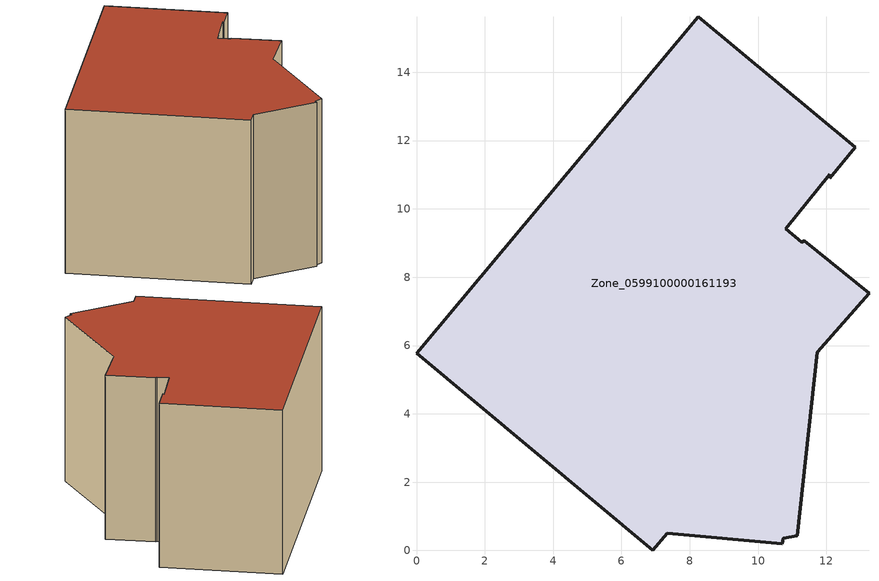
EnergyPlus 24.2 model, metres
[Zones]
Zone_0599100000161193
 floor ground (C_G): 12.1,10.89 12.1,11.02 10.81,9.42 11.29,9.02 11.35,9.06 13.25,7.52 11.73,5.81 11.15,0.43 10.74,0.35 10.71,0.2 7.34,0.5 6.91,0 0,5.78 8.26,15.63 12.85,11.8 z0
 wall outside (C_F): 6.91,0 7.34,0.5 10.71,0.2 10.74,0.35 11.15,0.43 11.73,5.81 13.25,7.52 11.35,9.06 11.29,9.02 10.81,9.42 12.1,11.02 12.1,10.89 12.85,11.8 8.26,15.63 0,5.78 6.91,0 z0:8.53
 roof outside (C_R): 12.1,11.02 12.1,10.89 12.85,11.8 8.26,15.63 0,5.78 6.91,0 7.34,0.5 10.71,0.2 10.74,0.35 11.15,0.43 11.73,5.81 13.25,7.52 11.35,9.06 11.29,9.02 10.81,9.42 z8.53
[BUILDING]
Pand.0599100000161193: North Axis=0; Terrain=City; Loads Convergence Tolerance Value=0.04; Temperature Convergence Tolerance Value=0.4; Solar Distribution=FullExterior; Maximum Number of Warmup Days=25; Minimum Number of Warmup Days=1
[Site:Location]
Rotterdam.The.Hague.AP_ZH_NLD Design_Conditions: Latitude=51.96; Longitude=4.45; Time Zone=1; Elevation=-4.5
[SITE:GROUNDTEMPERATURE:BUILDINGSURFACE]
18, 18, 18, 18, 18, 18, 18, 18, 18, 18, 18, 18
[MATERIAL] Thermal Absorptance=0.9; Solar Absorptance=0.7; Visible Absorptance=0.7
Name | Roughness | Thickness | Conductivity | Density | Specific Heat
G.TC.1946-1964 | MediumSmooth | 0.15 | 1 | 540 | 1210
F.TC.1946-1964 | Rough | 0.3 | 0.857143 | 1920 | 840
R.TC.1946-1964 | MediumRough | 0.2 | 0.235294 | 1500 | 1000
[CONSTRUCTION]
C_G: G.TC.1946-1964
C_F: F.TC.1946-1964
C_R: R.TC.1946-1964
[ZONE]
Zone_0599100000161193: Type=1; Multiplier=1; Ceiling Height=Autocalculate; Volume=Autocalculate; Floor Area=autocalculate; Part of Total Floor Area=Yes
[ZONEINFILTRATION:DESIGNFLOWRATE]
Infil_Zone_0599100000161193: Zone or ZoneList or Space or SpaceList=Zone_0599100000161193; Schedule=AlwaysOn; Design Flow Rate Calculation Method=Flow/Area; Flow Rate per Floor Area=0.003; Constant Term Coefficient=1; Temperature Term Coefficient=0; Velocity Term Coefficient=0; Velocity Squared Term Coefficient=0
[HVACTEMPLATE:ZONE:IDEALLOADSAIRSYSTEM]
Zone_0599100000161193: Maximum Heating Supply Air Temperature=50; Minimum Cooling Supply Air Temperature=13; Maximum Heating Supply Air Humidity Ratio=0.0156; Minimum Cooling Supply Air Humidity Ratio=0.0077; Heating Limit=NoLimit; Cooling Limit=NoLimit; Dehumidification Control Type=ConstantSensibleHeatRatio; Cooling Sensible Heat Ratio=0.7; Dehumidification Setpoint=60; Humidification Control Type=None; Humidification Setpoint=30; Outdoor Air Method=None; Outdoor Air Flow Rate per Person=0.00944; Outdoor Air Flow Rate per Zone Floor Area=0; Outdoor Air Flow Rate per Zone=0; Demand Controlled Ventilation Type=None; Outdoor Air Economizer Type=NoEconomizer; Heat Recovery Type=None; Sensible Heat Recovery Effectiveness=0.7; Latent Heat Recovery Effectiveness=0.65
[ZONECONTROL:THERMOSTAT]
ThermostatControl_Zone_0599100000161193: Zone or ZoneList=Zone_0599100000161193; Control Type Schedule=DualSetpointControlType; Control 1=Thermostat_Zone_0599100000161193; Temperature Difference Between Cutout And Setpoint=0
[THERMOSTATSETPOINT:DUALSETPOINT]
Thermostat_Zone_0599100000161193: Heating Setpoint Temperature Schedule=HeatingSetpoint_Zone_0599100000161193; Cooling Setpoint Temperature Schedule=CoolingSetpoint_Zone_0599100000161193
[SCHEDULE:COMPACT]
HeatingSetpoint_Zone_0599100000161193: Through: 12/31, For: AllDays, Until: 24:00, 21
CoolingSetpoint_Zone_0599100000161193: Through: 12/31, For: AllDays, Until: 24:00, 24
DualSetpointControlType: Through: 12/31, For: AllDays, Until: 24:00, 4
AlwaysOn: Through: 12/31, For: AllDays, Until: 24:00, 1
